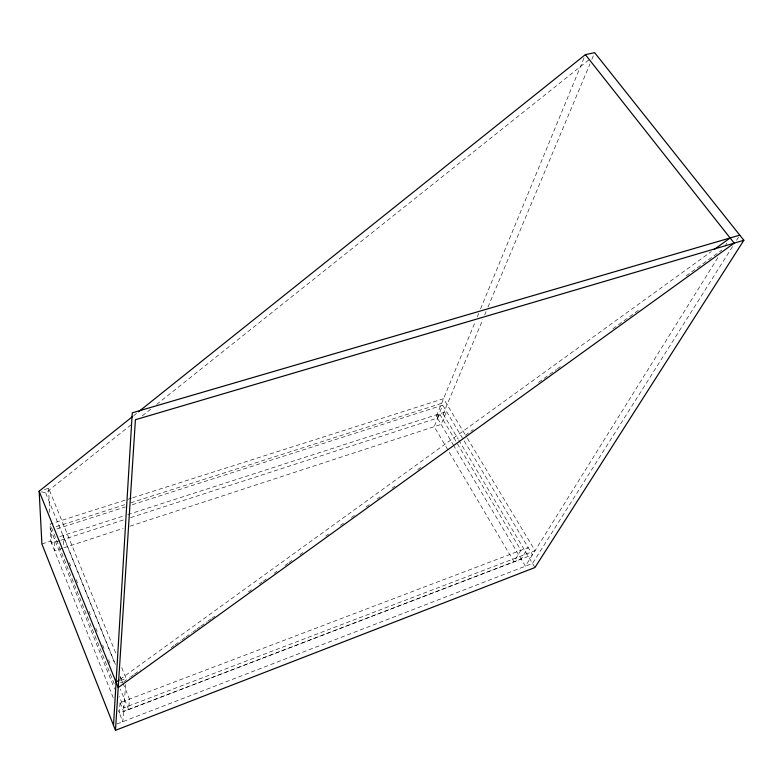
<?xml version="1.0" encoding="UTF-8"?>
<svg xmlns="http://www.w3.org/2000/svg" width="783" height="783" viewBox="0 0 783 783"><rect width="100%" height="100%" fill="white"/><g stroke="black" fill="none" stroke-linecap="round" stroke-linejoin="round"><path stroke-width="0.59" stroke-dasharray="3.92 2.94" d="M125.652 684.489L122.814 721.711L118.282 710.347M453.729 445.625L436.288 416.272L475.428 321.343M477.287 316.821L478.687 313.425M480.547 308.913L584.921 55.769M436.288 416.272L443.168 414.041L482.808 319.474M484.697 314.972L486.106 311.595M487.995 307.093L589.932 63.932M591.811 59.43L594.649 52.676M717.845 257.636L525.393 566.178L454.15 446.32M724.95 246.244L726.888 243.141M732.585 246.498L532.518 563.427L116.912 723.991M736.5 240.303L739.103 236.172M133.687 415.636L136.555 413.346M41.333 491.753L45.688 492.879L131.75 424.278M142.271 415.89L150.874 409.039M156.62 404.459L588.855 59.929M120.044 679.36L711.297 251.578M123.606 681.993L129.547 677.706M130.536 676.992L133.501 674.848M134.5 674.134L140.441 669.837M171.144 647.678L174.11 645.525M175.108 644.81L181.049 640.523M182.038 639.809L185.013 637.665M186.002 636.951L191.943 632.654M192.931 631.94L195.907 629.796M196.895 629.082L199.861 626.938M200.859 626.224L206.8 621.937M207.789 621.213L210.764 619.069M211.753 618.355L214.718 616.211M248.397 591.899L251.363 589.756M259.29 584.03L262.266 581.886M263.254 581.172L266.22 579.029M274.148 573.313L277.123 571.159M285.041 565.443L288.017 563.3M289.005 562.585L291.971 560.442M299.899 554.716L302.874 552.573M325.65 536.13L328.625 533.977M340.507 525.403L343.473 523.259M351.401 517.534L354.376 515.39M366.258 506.807L369.224 504.663M377.152 498.947L380.127 496.794M392.009 488.22L394.984 486.077M417.76 469.624L420.735 467.48M465.298 435.299L473.226 429.583M538.596 382.388L556.419 369.517M557.408 368.803L560.383 366.659M612.874 328.762L639.613 309.451M686.162 275.851L721.818 250.1M120.543 680.564L126.112 678.479L121.502 667.165M62.738 548.169L54.614 550.831L54.184 538.401M63.903 547.797L123.097 528.427M130.056 526.156L441.123 424.406L446.545 411.545L124.996 515.508M41.9 543.979L50.738 541.112L50.024 523.103M59.733 540.622L51.6 543.265L51.11 530.757M60.898 540.25L124.8 519.511M130.604 517.622L437.354 418.073L442.708 405.154L131.29 505.035M59.792 536.59L123.831 515.889M56.063 526.714L124.791 504.722M130.614 502.852L441.622 403.333L463.497 439.782M56.924 528.887L125.486 506.904M131.544 498.125L50.063 524.091L114.298 684.009M132.709 497.753L443.521 398.713L466.727 437.227M44.416 489.571L48.634 488.269L116.432 654.705M120.435 682.551L122.608 682.707L120.318 677.06M467.353 438.265L535.063 550.674L123.871 707.832L119.319 696.488M464.123 440.829L532.518 554.755L123.587 711.493L119.143 700.413M443.168 414.041L458.163 439.116M458.789 440.154L534.965 567.518M455.804 441.103L439.527 413.806L434.193 426.666L513.991 561.763L520.93 550.273L456.43 442.15M115.287 664.121L63.159 535.503L63.384 545.682M120.318 676.532L122.608 682.179M123.058 683.305L129.469 699.102L128.588 709.476L120.386 689.138M45.688 492.879L115.287 664.63M69.364 562.625L70.724 566.021M76.196 579.577L77.566 582.963M88.949 611.2L90.319 614.586M95.78 628.142L97.151 631.529M102.622 645.084L103.982 648.471M108.543 659.775L109.904 663.162M50.239 528.574L114.602 689.079M50.738 541.112L113.75 698.994M48.634 488.269L49.593 512.288M120.053 702.674L119.339 713.01L521.145 559.023L528.173 547.523L120.053 702.674"/><path stroke-width="1.17" d="M113.496 725.312L132.258 412.827L739.759 235.145M743.85 240.293L534.965 567.518L115.473 730.324L135.42 419.717L743.85 240.293L594.649 52.676L585.39 54.634L138.464 411.819M115.473 730.324L41.9 543.979L39.15 491.195L132.738 416.399M116.08 682.228L119.055 680.084M714.272 249.425L730.118 237.963M585.39 54.634L734.2 243.141L118.223 687.543L39.15 491.195"/></g></svg>
